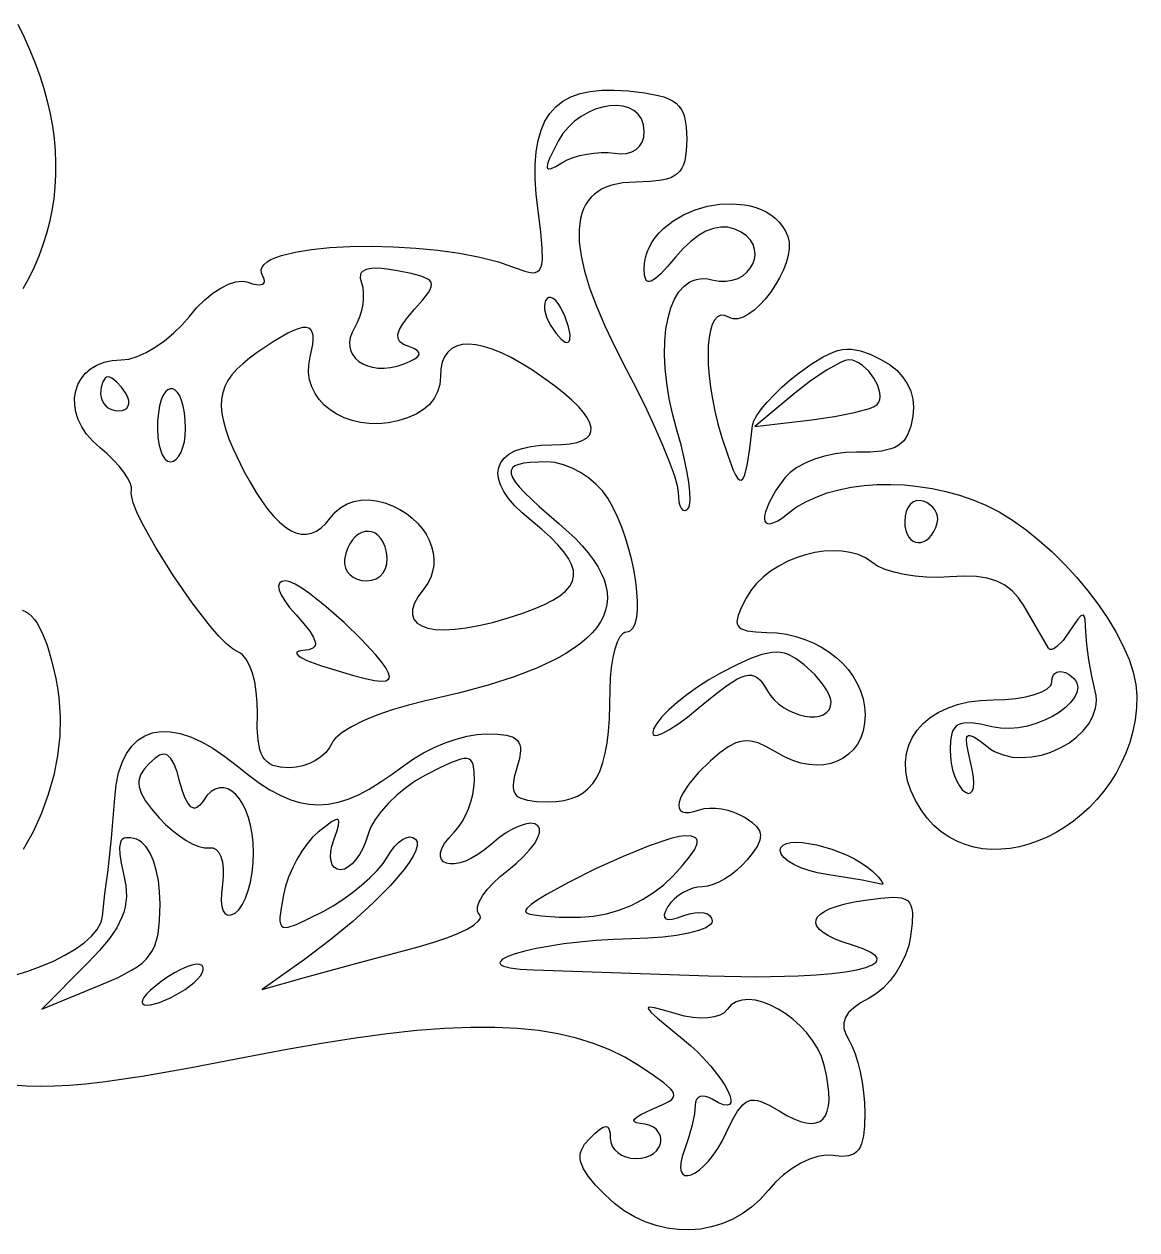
# Model space of a CAD drawing. Header units: millimetres. Extents: x -3.08 to 4.09, y 0 to 4.57.
# Drawn here: x 3.361 to 4.089, y 1.609 to 2.397 of the extents above; entities that cross this region are included whole.
import ezdxf

# ---------------------------------------------------------------- set-up
doc = ezdxf.new("R2010")
doc.units = ezdxf.units.MM

msp = doc.modelspace()

# ---------------------------------------------------------------- linework, layer by layer
at = {"flags": 128}
for points in [[(3.356837, 2.397368), (3.361014, 2.388824), (3.364806, 2.380332), (3.368211, 2.371895), (3.371231, 2.363513), (3.373866, 2.355188), (3.376116, 2.346923), (3.377982, 2.33872), (3.379465, 2.330579), (3.380564, 2.322504), (3.38128, 2.314495), (3.381614, 2.306556), (3.381565, 2.298687), (3.381135, 2.29089), (3.380324, 2.283168), (3.379133, 2.275522), (3.377561, 2.267955), (3.375609, 2.260467), (3.373277, 2.253061), (3.370567, 2.245739), (3.367478, 2.238502), (3.364011, 2.231353), (3.360167, 2.224294)], [(3.354202, 1.775382), (3.363343, 1.778161), (3.372045, 1.781304), (3.380195, 1.784765), (3.38768, 1.7885), (3.394384, 1.792465), (3.400195, 1.796615), (3.404999, 1.800906), (3.408681, 1.805292), (3.411128, 1.809729), (3.411852, 1.811953), (3.412225, 1.814173), (3.413781, 1.828682), (3.415878, 1.844451), (3.418186, 1.86508), (3.420253, 1.891271), (3.421179, 1.899994), (3.42278, 1.907763), (3.42503, 1.91457), (3.427899, 1.920408), (3.431361, 1.92527), (3.435387, 1.929149), (3.439948, 1.932036), (3.445017, 1.933925), (3.450566, 1.934808), (3.456567, 1.934679), (3.462992, 1.933528), (3.469812, 1.931351), (3.477, 1.928138), (3.484527, 1.923882), (3.492367, 1.918577), (3.500489, 1.912215), (3.507909, 1.906267), (3.514999, 1.901116), (3.521814, 1.896763), (3.528408, 1.893208), (3.534833, 1.890451), (3.541145, 1.888492), (3.547395, 1.887331), (3.553639, 1.88697), (3.559929, 1.887408), (3.566319, 1.888646), (3.572863, 1.890684), (3.579614, 1.893522), (3.586627, 1.89716), (3.593954, 1.901599), (3.60165, 1.90684), (3.609767, 1.912882), (3.61564, 1.916991), (3.622185, 1.920824), (3.629183, 1.924299), (3.636415, 1.92733), (3.64366, 1.929833), (3.650699, 1.931725), (3.657312, 1.932922), (3.663281, 1.93334), (3.670683, 1.933126), (3.676478, 1.932407), (3.680769, 1.931069), (3.682383, 1.930133), (3.683659, 1.929), (3.684611, 1.927655), (3.685251, 1.926084), (3.685593, 1.924273), (3.685648, 1.922207), (3.684952, 1.917257), (3.683267, 1.911118), (3.681574, 1.904963), (3.680877, 1.900005), (3.680935, 1.897938), (3.681282, 1.896128), (3.681931, 1.894558), (3.682896, 1.893215), (3.684188, 1.892084), (3.685823, 1.891151), (3.690169, 1.889821), (3.696042, 1.889108), (3.703545, 1.888896), (3.709082, 1.88911), (3.714148, 1.889773), (3.718758, 1.890913), (3.722927, 1.892558), (3.726672, 1.894736), (3.730009, 1.897476), (3.732952, 1.900806), (3.735519, 1.904755), (3.737724, 1.909351), (3.739585, 1.914622), (3.741115, 1.920597), (3.742332, 1.927304), (3.743251, 1.934771), (3.743888, 1.943028), (3.744378, 1.962021), (3.744594, 1.96965), (3.745214, 1.976768), (3.746192, 1.983219), (3.747488, 1.988847), (3.749056, 1.993495), (3.750853, 1.997009), (3.752836, 1.999231), (3.753884, 1.99981), (3.754962, 2.000007), (3.756232, 2.000174), (3.757374, 2.000665), (3.75928, 2.002557), (3.760696, 2.005554), (3.761641, 2.009531), (3.762133, 2.01436), (3.762188, 2.019915), (3.761826, 2.026068), (3.761064, 2.032692), (3.759919, 2.039662), (3.75841, 2.04685), (3.756554, 2.054129), (3.75437, 2.061372), (3.751874, 2.068453), (3.749085, 2.075244), (3.74602, 2.081619), (3.742698, 2.087451), (3.739213, 2.092204), (3.734973, 2.096639), (3.73014, 2.100658), (3.724878, 2.104165), (3.719351, 2.107061), (3.713721, 2.10925), (3.708153, 2.110635), (3.702809, 2.111118), (3.692018, 2.110751), (3.687852, 2.11025), (3.684512, 2.109499), (3.682004, 2.108469), (3.680335, 2.107131), (3.679511, 2.105457), (3.679536, 2.103418), (3.680418, 2.100985), (3.682161, 2.09813), (3.684772, 2.094824), (3.688256, 2.091038), (3.697868, 2.081911), (3.711045, 2.070521), (3.721535, 2.060963), (3.725986, 2.056304), (3.729906, 2.051726), (3.733296, 2.047227), (3.736156, 2.042807), (3.738484, 2.038467), (3.740282, 2.034205), (3.741549, 2.030022), (3.742285, 2.025917), (3.742488, 2.021889), (3.742161, 2.01794), (3.741301, 2.014068), (3.739909, 2.010273), (3.737984, 2.006555), (3.735528, 2.002913), (3.732538, 1.999347), (3.729015, 1.995858), (3.724959, 1.992444), (3.72037, 1.989106), (3.715247, 1.985843), (3.70959, 1.982654), (3.696674, 1.976501), (3.68162, 1.970644), (3.664426, 1.96508), (3.645092, 1.959809), (3.623614, 1.954826), (3.612401, 1.952126), (3.601699, 1.948978), (3.59176, 1.945495), (3.582835, 1.941791), (3.575175, 1.937981), (3.56903, 1.934178), (3.564653, 1.930495), (3.563206, 1.928735), (3.562295, 1.927048), (3.560622, 1.923848), (3.5582, 1.920862), (3.555144, 1.918156), (3.551567, 1.915797), (3.547586, 1.913847), (3.543312, 1.912374), (3.538863, 1.911443), (3.53435, 1.911118), (3.528443, 1.911486), (3.523668, 1.912696), (3.521675, 1.913668), (3.519931, 1.91491), (3.518423, 1.916444), (3.517139, 1.918288), (3.516067, 1.920463), (3.515197, 1.92299), (3.514011, 1.929176), (3.513487, 1.937008), (3.513531, 1.946646), (3.51346, 1.953869), (3.512864, 1.960786), (3.511795, 1.967231), (3.510302, 1.973041), (3.508437, 1.978052), (3.50625, 1.982099), (3.503792, 1.985018), (3.502478, 1.986003), (3.501114, 1.986646), (3.497655, 1.988567), (3.493366, 1.992183), (3.4884, 1.997264), (3.482908, 2.003582), (3.470952, 2.019011), (3.458712, 2.036637), (3.447398, 2.054627), (3.442468, 2.063185), (3.438224, 2.071147), (3.434818, 2.078284), (3.432401, 2.084367), (3.431125, 2.089165), (3.430963, 2.091012), (3.431142, 2.092451), (3.431202, 2.094665), (3.430343, 2.097471), (3.42865, 2.100753), (3.426208, 2.104399), (3.4231, 2.108293), (3.419412, 2.112322), (3.415226, 2.116371), (3.410628, 2.120326), (3.405844, 2.124675), (3.401893, 2.129247), (3.398757, 2.133973), (3.396419, 2.138784), (3.394864, 2.14361), (3.394073, 2.148382), (3.39403, 2.153029), (3.394718, 2.157482), (3.396121, 2.161672), (3.398221, 2.16553), (3.401001, 2.168984), (3.404445, 2.171967), (3.408535, 2.174408), (3.413255, 2.176237), (3.418588, 2.177386), (3.424517, 2.177784), (3.429438, 2.178365), (3.434911, 2.18003), (3.440754, 2.182661), (3.446784, 2.186142), (3.452818, 2.190356), (3.458673, 2.195187), (3.464166, 2.200517), (3.469114, 2.206229), (3.474056, 2.211998), (3.479211, 2.217066), (3.48445, 2.22136), (3.489646, 2.224804), (3.494668, 2.227322), (3.499388, 2.22884), (3.503677, 2.229283), (3.505619, 2.229078), (3.507406, 2.228576), (3.51047, 2.227559), (3.513084, 2.227008), (3.515208, 2.226905), (3.516802, 2.227236), (3.517825, 2.227983), (3.518238, 2.229131), (3.518001, 2.230663), (3.517073, 2.232562), (3.516152, 2.234648), (3.516009, 2.236623), (3.516607, 2.238487), (3.517906, 2.240237), (3.519867, 2.241873), (3.522452, 2.243394), (3.525623, 2.244797), (3.52934, 2.246082), (3.538261, 2.248293), (3.548905, 2.250014), (3.560965, 2.251237), (3.57413, 2.251951), (3.588092, 2.252145), (3.602543, 2.25181), (3.617172, 2.250934), (3.631672, 2.249508), (3.645734, 2.24752), (3.659048, 2.244962), (3.671305, 2.241822), (3.682198, 2.23809), (3.688599, 2.23578), (3.69121, 2.235112), (3.69345, 2.234823), (3.695334, 2.234951), (3.69688, 2.235538), (3.698102, 2.236622), (3.699017, 2.238244), (3.699641, 2.240444), (3.69999, 2.243262), (3.699928, 2.250908), (3.698959, 2.261504), (3.697212, 2.275368), (3.695986, 2.286269), (3.695359, 2.296297), (3.695342, 2.305466), (3.695946, 2.313792), (3.697184, 2.321291), (3.699068, 2.327979), (3.701608, 2.333871), (3.704817, 2.338982), (3.708707, 2.343329), (3.713289, 2.346927), (3.718575, 2.349791), (3.724577, 2.351938), (3.731306, 2.353383), (3.738774, 2.354141), (3.746993, 2.354228), (3.755975, 2.353659), (3.766981, 2.352386), (3.775722, 2.350754), (3.779321, 2.349742), (3.782445, 2.348564), (3.785127, 2.347198), (3.787396, 2.345616), (3.789283, 2.343795), (3.790819, 2.341709), (3.792034, 2.339333), (3.79296, 2.336642), (3.794065, 2.330215), (3.794378, 2.322229), (3.794097, 2.314317), (3.793115, 2.308008), (3.792298, 2.305401), (3.791229, 2.303129), (3.789882, 2.301171), (3.788232, 2.299505), (3.786254, 2.29811), (3.783921, 2.296964), (3.781208, 2.296045), (3.778089, 2.295332), (3.770532, 2.294437), (3.761045, 2.294104), (3.752688, 2.293539), (3.745394, 2.292029), (3.742145, 2.290919), (3.739162, 2.289572), (3.736445, 2.287989), (3.733993, 2.286169), (3.731807, 2.284113), (3.729886, 2.281821), (3.728231, 2.279292), (3.726842, 2.276527), (3.725718, 2.273526), (3.72486, 2.270289), (3.723941, 2.263106), (3.724084, 2.254978), (3.72529, 2.245906), (3.727558, 2.23589), (3.730889, 2.22493), (3.735282, 2.213027), (3.740738, 2.200181), (3.747256, 2.186391), (3.754837, 2.171659), (3.761664, 2.158521), (3.768034, 2.145595), (3.773805, 2.133213), (3.77884, 2.121706), (3.782998, 2.111404), (3.786141, 2.102638), (3.788129, 2.095738), (3.788823, 2.091034), (3.789322, 2.084946), (3.789907, 2.082651), (3.79068, 2.080913), (3.791617, 2.079775), (3.79269, 2.079281), (3.793874, 2.079473), (3.795142, 2.080396), (3.795718, 2.081272), (3.796142, 2.082577), (3.796548, 2.086368), (3.796388, 2.09156), (3.795692, 2.097944), (3.794489, 2.105313), (3.792808, 2.113458), (3.790678, 2.122171), (3.788128, 2.131243), (3.785207, 2.141977), (3.782938, 2.152424), (3.781305, 2.162516), (3.780293, 2.172185), (3.779886, 2.181361), (3.780068, 2.189977), (3.780824, 2.197962), (3.782137, 2.20525), (3.783992, 2.21177), (3.786373, 2.217455), (3.789264, 2.222236), (3.79265, 2.226044), (3.796514, 2.22881), (3.798621, 2.229781), (3.800842, 2.230466), (3.803174, 2.230856), (3.805616, 2.230943), (3.808167, 2.230719), (3.810823, 2.230173), (3.815613, 2.229303), (3.820069, 2.229223), (3.824151, 2.229849), (3.827822, 2.231095), (3.831043, 2.232875), (3.833775, 2.235106), (3.835981, 2.2377), (3.837621, 2.240574), (3.838658, 2.243642), (3.839053, 2.246818), (3.838768, 2.250018), (3.837764, 2.253156), (3.836003, 2.256146), (3.833447, 2.258904), (3.830057, 2.261344), (3.825795, 2.263382), (3.821347, 2.264525), (3.8167, 2.264646), (3.811897, 2.263766), (3.806982, 2.261904), (3.802, 2.259082), (3.796994, 2.255321), (3.792008, 2.250641), (3.787087, 2.245062), (3.781876, 2.238848), (3.777522, 2.234161), (3.773976, 2.230983), (3.771187, 2.229293), (3.770061, 2.229), (3.769105, 2.229073), (3.768314, 2.229508), (3.76768, 2.230302), (3.766862, 2.232963), (3.7666, 2.237034), (3.766827, 2.240935), (3.767491, 2.244686), (3.768565, 2.248282), (3.770024, 2.251718), (3.77184, 2.254986), (3.773988, 2.258082), (3.776442, 2.260999), (3.779176, 2.263732), (3.785376, 2.268619), (3.792381, 2.272695), (3.79998, 2.275914), (3.807963, 2.278227), (3.816122, 2.279587), (3.824247, 2.279946), (3.832128, 2.279256), (3.835911, 2.278503), (3.839556, 2.27747), (3.843034, 2.276151), (3.846321, 2.27454), (3.849389, 2.272631), (3.852214, 2.270418), (3.854767, 2.267896), (3.857025, 2.265057), (3.858959, 2.261897), (3.860545, 2.258409), (3.861422, 2.254708), (3.861476, 2.250536), (3.860791, 2.246008), (3.859447, 2.241234), (3.857529, 2.236328), (3.855116, 2.231401), (3.852293, 2.226565), (3.84914, 2.221934), (3.845741, 2.217618), (3.842177, 2.213731), (3.83853, 2.210385), (3.834883, 2.207691), (3.831317, 2.205762), (3.827916, 2.20471), (3.824761, 2.204648), (3.823301, 2.205023), (3.821934, 2.205687), (3.819123, 2.206911), (3.816626, 2.206967), (3.814448, 2.205931), (3.812592, 2.20388), (3.811064, 2.200889), (3.809869, 2.197036), (3.80901, 2.192395), (3.808493, 2.187043), (3.808322, 2.181057), (3.808501, 2.174512), (3.809035, 2.167485), (3.80993, 2.160052), (3.811189, 2.15229), (3.812817, 2.144273), (3.814818, 2.13608), (3.817198, 2.127784), (3.82139, 2.114788), (3.824838, 2.105665), (3.826325, 2.102571), (3.827676, 2.100462), (3.828909, 2.099346), (3.83004, 2.099227), (3.831085, 2.100112), (3.832062, 2.102007), (3.833879, 2.108849), (3.835625, 2.119801), (3.837434, 2.134909), (3.838308, 2.137905), (3.840274, 2.141559), (3.843208, 2.14573), (3.846982, 2.150276), (3.851473, 2.155055), (3.856555, 2.159927), (3.862102, 2.16475), (3.867989, 2.169382), (3.876378, 2.175359), (3.883682, 2.179845), (3.890199, 2.182888), (3.893255, 2.183883), (3.896227, 2.184536), (3.899152, 2.184853), (3.902066, 2.184839), (3.908015, 2.183845), (3.914371, 2.181602), (3.921434, 2.178159), (3.926988, 2.17477), (3.931716, 2.170986), (3.935611, 2.166824), (3.938663, 2.162302), (3.940863, 2.157434), (3.942203, 2.152238), (3.942674, 2.146729), (3.942267, 2.140923), (3.940984, 2.134439), (3.939054, 2.12916), (3.9378, 2.126943), (3.936327, 2.124991), (3.934619, 2.123293), (3.932654, 2.121837), (3.930416, 2.120609), (3.927884, 2.1196), (3.921867, 2.118185), (3.914452, 2.117496), (3.905489, 2.117437), (3.898517, 2.117238), (3.891478, 2.116364), (3.884564, 2.114883), (3.877968, 2.112864), (3.871883, 2.110375), (3.866501, 2.107484), (3.862014, 2.10426), (3.858614, 2.100771), (3.852492, 2.092142), (3.848227, 2.084609), (3.845798, 2.078438), (3.845265, 2.075946), (3.845184, 2.073894), (3.845551, 2.072315), (3.846364, 2.071242), (3.84762, 2.070709), (3.849317, 2.070749), (3.851453, 2.071395), (3.854024, 2.072679), (3.857027, 2.074636), (3.860462, 2.077298), (3.86604, 2.081411), (3.872234, 2.085033), (3.878985, 2.088161), (3.886232, 2.090794), (3.893914, 2.092929), (3.901973, 2.094563), (3.910347, 2.095694), (3.918977, 2.096319), (3.927803, 2.096436), (3.936763, 2.096041), (3.945799, 2.095133), (3.95485, 2.093708), (3.963856, 2.091765), (3.972757, 2.089301), (3.981493, 2.086313), (3.990003, 2.082798), (3.998755, 2.078365), (4.007564, 2.072981), (4.016344, 2.066755), (4.025008, 2.059794), (4.033472, 2.052206), (4.04165, 2.044099), (4.049456, 2.035582), (4.056804, 2.026762), (4.063608, 2.017747), (4.069783, 2.008645), (4.075244, 1.999564), (4.079904, 1.990613), (4.083677, 1.981898), (4.086479, 1.973529), (4.088222, 1.965612), (4.088823, 1.958257), (4.088512, 1.95028), (4.0876, 1.942524), (4.086122, 1.935004), (4.084108, 1.927736), (4.081593, 1.920736), (4.078609, 1.914019), (4.075189, 1.9076), (4.071366, 1.901495), (4.067172, 1.89572), (4.062641, 1.89029), (4.057805, 1.885221), (4.052697, 1.880528), (4.047349, 1.876227), (4.041796, 1.872334), (4.036069, 1.868863), (4.030201, 1.865831), (4.024226, 1.863253), (4.018175, 1.861145), (4.012082, 1.859522), (4.00598, 1.858399), (3.999902, 1.857793), (3.993879, 1.857719), (3.987946, 1.858191), (3.982135, 1.859227), (3.976479, 1.860842), (3.97101, 1.86305), (3.965762, 1.865868), (3.960767, 1.869311), (3.956058, 1.873395), (3.951668, 1.878135), (3.947629, 1.883546), (3.943975, 1.889646), (3.940948, 1.896165), (3.938888, 1.902547), (3.937766, 1.908751), (3.93755, 1.91474), (3.938212, 1.920474), (3.93972, 1.925913), (3.942046, 1.93102), (3.945158, 1.935755), (3.949026, 1.940079), (3.953622, 1.943953), (3.958914, 1.947337), (3.964872, 1.950194), (3.971466, 1.952484), (3.978667, 1.954168), (3.986444, 1.955207), (3.994767, 1.955562), (4.002499, 1.955802), (4.009712, 1.95649), (4.016251, 1.957578), (4.021955, 1.959017), (4.026667, 1.96076), (4.030228, 1.962758), (4.032481, 1.964962), (4.033067, 1.966127), (4.033267, 1.967326), (4.033495, 1.969549), (4.034149, 1.971349), (4.035183, 1.972707), (4.036552, 1.973604), (4.03821, 1.974019), (4.040111, 1.973932), (4.04221, 1.973323), (4.044462, 1.972173), (4.047685, 1.969564), (4.048777, 1.968146), (4.049541, 1.966666), (4.050138, 1.963554), (4.04959, 1.960305), (4.048006, 1.956993), (4.045498, 1.953694), (4.042177, 1.950483), (4.038154, 1.947435), (4.033541, 1.944627), (4.028448, 1.942132), (4.022987, 1.940027), (4.017268, 1.938386), (4.011404, 1.937286), (4.005504, 1.936801), (3.999681, 1.937007), (3.994045, 1.937979), (3.986493, 1.93966), (3.980393, 1.940479), (3.975608, 1.940359), (3.973665, 1.939924), (3.972, 1.939227), (3.970594, 1.938258), (3.969432, 1.937009), (3.968495, 1.935469), (3.967768, 1.933629), (3.966869, 1.929014), (3.9666, 1.92309), (3.966806, 1.91859), (3.967394, 1.914145), (3.968325, 1.90987), (3.969557, 1.905882), (3.971049, 1.902294), (3.972759, 1.899223), (3.974646, 1.896783), (3.97667, 1.89509), (3.978563, 1.894348), (3.980074, 1.894643), (3.98119, 1.895899), (3.981894, 1.898038), (3.982172, 1.900983), (3.982008, 1.904656), (3.981387, 1.908982), (3.980295, 1.913882), (3.978583, 1.920942), (3.977597, 1.926244), (3.977401, 1.929859), (3.97762, 1.931057), (3.978062, 1.931861), (3.978735, 1.932279), (3.979647, 1.932321), (3.982221, 1.931311), (3.98585, 1.928905), (3.9906, 1.925173), (3.993077, 1.923347), (3.995699, 1.921794), (4.001315, 1.919471), (4.007319, 1.918139), (4.01358, 1.917733), (4.01997, 1.918186), (4.026357, 1.919433), (4.032613, 1.921409), (4.038607, 1.924047), (4.04421, 1.927281), (4.049292, 1.931047), (4.053723, 1.935279), (4.057374, 1.93991), (4.060114, 1.944875), (4.061813, 1.950108), (4.062233, 1.952805), (4.062343, 1.955545), (4.062128, 1.958318), (4.061573, 1.961118), (4.059301, 1.971061), (4.057392, 1.981708), (4.056045, 1.991782), (4.055462, 2.000007), (4.054951, 2.008221), (4.054353, 2.010288), (4.053934, 2.010813), (4.053422, 2.011), (4.05208, 2.010357), (4.050249, 2.008362), (4.044809, 2.000326), (4.04053, 1.994395), (4.036515, 1.990323), (4.034748, 1.989098), (4.033217, 1.988475), (4.031978, 1.988498), (4.031087, 1.989215), (4.015031, 2.016673), (4.011359, 2.022263), (4.007227, 2.026852), (4.002521, 2.030487), (3.99713, 2.03321), (3.99094, 2.035066), (3.983838, 2.036101), (3.975711, 2.036358), (3.966448, 2.035882), (3.958925, 2.035535), (3.951308, 2.035707), (3.943807, 2.03636), (3.936632, 2.037455), (3.929991, 2.038951), (3.924096, 2.040811), (3.919155, 2.042996), (3.915378, 2.045465), (3.91122, 2.048315), (3.906527, 2.050476), (3.901386, 2.051971), (3.895883, 2.052826), (3.890106, 2.053066), (3.88414, 2.052714), (3.878073, 2.051795), (3.871991, 2.050335), (3.865981, 2.048357), (3.860129, 2.045886), (3.854522, 2.042947), (3.849247, 2.039565), (3.844391, 2.035763), (3.840039, 2.031567), (3.836279, 2.027001), (3.833198, 2.02209), (3.829957, 2.015675), (3.827941, 2.010599), (3.827243, 2.006707), (3.827417, 2.005158), (3.827955, 2.003847), (3.828868, 2.002756), (3.830169, 2.001864), (3.833979, 2.000606), (3.839476, 1.999917), (3.846753, 1.999646), (3.853241, 1.999277), (3.859561, 1.998371), (3.865678, 1.996958), (3.871559, 1.995067), (3.877167, 1.992727), (3.88247, 1.989967), (3.887432, 1.986815), (3.892019, 1.983302), (3.896195, 1.979455), (3.899927, 1.975305), (3.90318, 1.970879), (3.905919, 1.966208), (3.90811, 1.96132), (3.909717, 1.956244), (3.910707, 1.95101), (3.911045, 1.945646), (3.910709, 1.940211), (3.909731, 1.935213), (3.908153, 1.930668), (3.90602, 1.926596), (3.903375, 1.923014), (3.900261, 1.919941), (3.896723, 1.917396), (3.892804, 1.915396), (3.888546, 1.913959), (3.883995, 1.913105), (3.879193, 1.912851), (3.874184, 1.913216), (3.869011, 1.914218), (3.863718, 1.915875), (3.858349, 1.918206), (3.852948, 1.921229), (3.846653, 1.924865), (3.841098, 1.927326), (3.836047, 1.928581), (3.833634, 1.928747), (3.831258, 1.9286), (3.828889, 1.928137), (3.826496, 1.927352), (3.82152, 1.924807), (3.816093, 1.920933), (3.809975, 1.915701), (3.801919, 1.907771), (3.795788, 1.900443), (3.791641, 1.893976), (3.790329, 1.891145), (3.789536, 1.888626), (3.789268, 1.886452), (3.789533, 1.884653), (3.790337, 1.883262), (3.791688, 1.882312), (3.793594, 1.881835), (3.796062, 1.881863), (3.799099, 1.882428), (3.802712, 1.883562), (3.805827, 1.884379), (3.809363, 1.884741), (3.813197, 1.884668), (3.817206, 1.88418), (3.821268, 1.8833), (3.82526, 1.882047), (3.82906, 1.880442), (3.832545, 1.878507), (3.836896, 1.875501), (3.84004, 1.872682), (3.841982, 1.869891), (3.842506, 1.868458), (3.842732, 1.866972), (3.842297, 1.863766), (3.840686, 1.860116), (3.837904, 1.855865), (3.833962, 1.850854), (3.830745, 1.847334), (3.827166, 1.844051), (3.823343, 1.841077), (3.819397, 1.838482), (3.815448, 1.83634), (3.811616, 1.834721), (3.80802, 1.833697), (3.804781, 1.83334), (3.801675, 1.833075), (3.79846, 1.832315), (3.795229, 1.831113), (3.792076, 1.829522), (3.789094, 1.827597), (3.786375, 1.825389), (3.784013, 1.822952), (3.7821, 1.82034), (3.780488, 1.817378), (3.779705, 1.815054), (3.779753, 1.813367), (3.780635, 1.812316), (3.782353, 1.811898), (3.784909, 1.812113), (3.788306, 1.81296), (3.792545, 1.814437), (3.796263, 1.815643), (3.79973, 1.816343), (3.802872, 1.816552), (3.805613, 1.816286), (3.807876, 1.81556), (3.809586, 1.814388), (3.810668, 1.812787), (3.811045, 1.810771), (3.810771, 1.809668), (3.809968, 1.808589), (3.80688, 1.806524), (3.801999, 1.804622), (3.795541, 1.80293), (3.787723, 1.801497), (3.77876, 1.800368), (3.768869, 1.799592), (3.758267, 1.799215), (3.746519, 1.798854), (3.735113, 1.798152), (3.724197, 1.797155), (3.713919, 1.795911), (3.695873, 1.792871), (3.688401, 1.791169), (3.682161, 1.789409), (3.677301, 1.787638), (3.673969, 1.785903), (3.672314, 1.784252), (3.672162, 1.783472), (3.672484, 1.782731), (3.673299, 1.782034), (3.674627, 1.781387), (3.678891, 1.780269), (3.685426, 1.779423), (3.694378, 1.778896), (3.808656, 1.774979), (3.840289, 1.774428), (3.867381, 1.774996), (3.879047, 1.775662), (3.889364, 1.776562), (3.898262, 1.777681), (3.905668, 1.779003), (3.911513, 1.780514), (3.915724, 1.782198), (3.918231, 1.784041), (3.918823, 1.785016), (3.918963, 1.786026), (3.91864, 1.787067), (3.917848, 1.788138), (3.914815, 1.790364), (3.909793, 1.792686), (3.902712, 1.79509), (3.896613, 1.797086), (3.891417, 1.799131), (3.887122, 1.80121), (3.883721, 1.803309), (3.881211, 1.805413), (3.879587, 1.807506), (3.878846, 1.809575), (3.878982, 1.811604), (3.879993, 1.813578), (3.881873, 1.815483), (3.884617, 1.817303), (3.888223, 1.819024), (3.892686, 1.82063), (3.898, 1.822108), (3.904163, 1.823442), (3.91117, 1.824618), (3.921351, 1.825954), (3.929171, 1.826471), (3.932274, 1.826359), (3.934884, 1.825964), (3.937031, 1.825262), (3.938748, 1.824227), (3.940067, 1.822833), (3.941019, 1.821055), (3.941637, 1.818866), (3.941953, 1.816241), (3.941807, 1.80958), (3.940837, 1.800868), (3.939599, 1.794875), (3.937524, 1.788821), (3.934723, 1.78287), (3.931307, 1.777189), (3.927388, 1.771943), (3.923077, 1.767299), (3.918486, 1.763423), (3.913725, 1.760479), (3.908052, 1.757338), (3.903576, 1.754203), (3.900276, 1.751025), (3.898126, 1.747751), (3.897104, 1.744333), (3.897184, 1.740719), (3.898344, 1.736859), (3.900559, 1.732701), (3.902597, 1.728842), (3.904507, 1.724009), (3.906245, 1.718396), (3.907769, 1.712196), (3.909035, 1.705604), (3.910002, 1.698812), (3.910626, 1.692016), (3.910864, 1.685409), (3.910685, 1.677074), (3.909985, 1.670356), (3.90868, 1.665142), (3.907773, 1.663063), (3.906684, 1.661317), (3.9054, 1.65989), (3.903912, 1.658768), (3.902208, 1.657936), (3.900278, 1.65738), (3.895698, 1.657039), (3.890087, 1.657632), (3.885379, 1.657819), (3.880195, 1.656967), (3.874688, 1.65516), (3.869014, 1.652482), (3.863328, 1.649016), (3.857786, 1.644846), (3.852542, 1.640056), (3.847753, 1.634729), (3.842463, 1.628872), (3.83673, 1.623764), (3.830608, 1.619408), (3.824153, 1.615805), (3.817421, 1.612956), (3.810467, 1.610862), (3.803347, 1.609527), (3.796116, 1.608949), (3.78883, 1.609132), (3.781545, 1.610077), (3.774315, 1.611785), (3.767197, 1.614258), (3.760245, 1.617497), (3.753516, 1.621504), (3.747065, 1.62628), (3.740948, 1.631826), (3.734805, 1.638261), (3.730141, 1.643874), (3.726914, 1.648817), (3.725085, 1.653241), (3.724681, 1.655306), (3.724612, 1.657297), (3.724871, 1.659235), (3.725454, 1.661137), (3.72757, 1.664911), (3.73092, 1.668771), (3.734481, 1.672181), (3.737406, 1.67462), (3.739744, 1.676089), (3.741545, 1.676588), (3.742859, 1.676118), (3.743736, 1.674679), (3.744226, 1.672271), (3.744378, 1.668896), (3.744718, 1.666217), (3.745693, 1.663718), (3.747235, 1.661454), (3.749274, 1.659479), (3.751743, 1.657847), (3.754574, 1.656614), (3.757697, 1.655834), (3.761045, 1.655562), (3.764593, 1.655808), (3.767726, 1.656504), (3.770436, 1.657588), (3.772717, 1.658998), (3.774561, 1.66067), (3.775959, 1.662543), (3.776906, 1.664554), (3.777392, 1.66664), (3.777411, 1.66874), (3.776955, 1.67079), (3.776016, 1.672729), (3.774588, 1.674494), (3.772662, 1.676022), (3.77023, 1.677251), (3.767287, 1.678119), (3.763823, 1.678562), (3.761477, 1.678893), (3.760149, 1.679538), (3.759807, 1.680458), (3.760416, 1.681616), (3.761947, 1.682974), (3.764366, 1.684494), (3.771739, 1.687868), (3.778414, 1.69062), (3.78304, 1.693057), (3.78456, 1.694242), (3.785537, 1.695451), (3.785961, 1.696715), (3.785823, 1.698071), (3.785111, 1.699551), (3.783817, 1.701189), (3.779439, 1.705077), (3.772606, 1.710004), (3.763239, 1.716243), (3.753902, 1.72184), (3.744003, 1.726731), (3.733471, 1.730917), (3.722236, 1.7344), (3.710225, 1.737182), (3.697368, 1.739265), (3.683593, 1.740649), (3.668828, 1.741337), (3.653002, 1.741329), (3.636045, 1.740628), (3.617884, 1.739236), (3.598448, 1.737153), (3.577667, 1.734381), (3.555467, 1.730923), (3.531779, 1.726779), (3.506531, 1.721951), (3.469084, 1.714716), (3.438141, 1.709265), (3.41241, 1.705513), (3.401095, 1.704246), (3.390599, 1.703371), (3.380759, 1.702878), (3.371414, 1.702755), (3.362403, 1.702991), (3.353564, 1.703576)], [(3.747156, 2.312909), (3.751317, 2.312547), (3.755081, 2.312865), (3.758399, 2.313827), (3.761222, 2.315399), (3.763502, 2.317545), (3.765191, 2.32023), (3.76624, 2.323419), (3.7666, 2.327076), (3.766129, 2.331555), (3.764783, 2.335334), (3.762662, 2.338424), (3.759868, 2.340835), (3.756499, 2.342578), (3.752657, 2.343666), (3.748443, 2.344108), (3.743956, 2.343916), (3.739298, 2.343101), (3.734569, 2.341675), (3.729868, 2.339647), (3.725298, 2.337029), (3.720957, 2.333833), (3.716948, 2.330069), (3.713369, 2.325748), (3.710323, 2.320882), (3.704667, 2.309533), (3.703372, 2.30599), (3.703116, 2.303772), (3.703381, 2.303138), (3.70391, 2.302808), (3.705766, 2.303024), (3.708696, 2.304351), (3.712712, 2.306715), (3.716122, 2.308537), (3.72007, 2.310111), (3.724416, 2.311411), (3.729017, 2.312411), (3.733733, 2.313087), (3.738422, 2.313412), (3.742944, 2.313362), (3.747156, 2.312909)], [(3.612573, 2.186521), (3.609164, 2.187969), (3.606843, 2.189727), (3.60562, 2.191869), (3.605507, 2.194467), (3.606514, 2.197594), (3.608655, 2.201323), (3.611939, 2.205728), (3.616378, 2.210882), (3.621766, 2.217014), (3.625424, 2.221826), (3.626572, 2.223811), (3.62725, 2.225553), (3.627443, 2.227083), (3.62714, 2.228429), (3.626328, 2.22962), (3.624994, 2.230686), (3.620708, 2.232559), (3.614181, 2.234283), (3.605309, 2.23609), (3.598478, 2.237206), (3.59278, 2.237729), (3.5882, 2.237654), (3.584724, 2.236975), (3.582338, 2.235689), (3.58155, 2.234816), (3.581029, 2.233789), (3.580784, 2.231272), (3.581587, 2.228132), (3.582433, 2.22511), (3.582847, 2.221685), (3.582848, 2.217975), (3.582453, 2.214099), (3.581679, 2.210173), (3.580546, 2.206317), (3.579069, 2.202648), (3.577267, 2.199284), (3.575456, 2.19583), (3.574336, 2.192501), (3.573868, 2.189326), (3.574013, 2.186335), (3.574732, 2.183557), (3.575987, 2.181019), (3.577739, 2.178752), (3.579949, 2.176784), (3.582579, 2.175145), (3.585589, 2.173862), (3.588942, 2.172965), (3.592597, 2.172484), (3.596517, 2.172446), (3.600663, 2.172881), (3.604995, 2.173817), (3.609475, 2.175284), (3.613533, 2.176982), (3.616532, 2.178558), (3.618477, 2.18003), (3.619373, 2.181418), (3.619226, 2.182742), (3.61804, 2.184021), (3.615821, 2.185274), (3.612573, 2.186521)], [(3.714878, 2.206034), (3.711902, 2.212274), (3.710293, 2.214696), (3.70867, 2.216588), (3.70708, 2.217901), (3.705574, 2.218587), (3.704198, 2.218597), (3.703003, 2.217882), (3.702088, 2.216579), (3.701523, 2.214895), (3.701301, 2.212901), (3.701413, 2.210666), (3.702605, 2.205761), (3.705031, 2.200743), (3.708909, 2.195075), (3.712249, 2.191333), (3.714944, 2.189459), (3.716014, 2.189204), (3.716882, 2.189394), (3.717533, 2.190021), (3.717954, 2.191078), (3.718051, 2.194452), (3.717062, 2.199457), (3.714878, 2.206034)], [(3.687156, 2.012201), (3.694686, 2.014998), (3.701248, 2.017817), (3.706843, 2.020681), (3.711473, 2.023614), (3.715141, 2.026639), (3.717849, 2.02978), (3.719598, 2.03306), (3.720392, 2.036503), (3.720232, 2.040133), (3.71912, 2.043973), (3.717059, 2.048046), (3.714051, 2.052377), (3.710097, 2.056988), (3.7052, 2.061904), (3.699363, 2.067148), (3.692587, 2.072743), (3.686747, 2.077716), (3.681834, 2.082565), (3.67784, 2.087264), (3.674757, 2.091784), (3.672578, 2.096098), (3.671296, 2.10018), (3.670902, 2.104003), (3.67139, 2.107538), (3.672753, 2.110759), (3.674982, 2.113639), (3.67807, 2.11615), (3.68201, 2.118266), (3.686795, 2.119959), (3.692417, 2.121202), (3.698868, 2.121968), (3.706142, 2.122229), (3.712463, 2.122411), (3.717897, 2.122955), (3.722442, 2.123856), (3.726101, 2.125109), (3.728872, 2.126709), (3.730758, 2.128652), (3.731758, 2.130934), (3.731873, 2.133548), (3.731103, 2.136492), (3.72945, 2.13976), (3.726912, 2.143347), (3.723492, 2.147248), (3.719189, 2.15146), (3.714004, 2.155978), (3.707937, 2.160795), (3.700989, 2.165909), (3.693479, 2.171041), (3.68632, 2.175498), (3.67953, 2.179279), (3.673128, 2.182386), (3.667133, 2.184816), (3.661562, 2.186571), (3.656435, 2.18765), (3.651769, 2.188052), (3.647583, 2.187777), (3.643895, 2.186825), (3.640724, 2.185197), (3.638089, 2.18289), (3.636007, 2.179905), (3.634497, 2.176243), (3.633578, 2.171902), (3.633267, 2.166882), (3.632808, 2.161733), (3.631444, 2.156979), (3.629194, 2.152639), (3.626078, 2.148734), (3.622115, 2.145284), (3.617324, 2.142309), (3.611725, 2.139831), (3.605337, 2.137868), (3.599003, 2.13662), (3.592803, 2.136059), (3.586785, 2.13615), (3.581001, 2.136855), (3.575501, 2.138137), (3.570334, 2.139959), (3.565552, 2.142284), (3.561205, 2.145076), (3.557342, 2.148298), (3.554015, 2.151912), (3.551274, 2.155883), (3.549169, 2.160172), (3.54775, 2.164744), (3.547067, 2.169561), (3.547172, 2.174587), (3.548114, 2.179784), (3.549808, 2.187942), (3.550087, 2.191179), (3.549972, 2.193857), (3.549451, 2.195977), (3.548512, 2.197538), (3.547142, 2.198543), (3.545331, 2.198993), (3.543067, 2.198887), (3.540337, 2.198228), (3.537129, 2.197017), (3.533433, 2.195253), (3.524524, 2.190075), (3.513517, 2.182701), (3.508425, 2.178964), (3.503964, 2.175296), (3.500128, 2.171649), (3.496911, 2.167978), (3.49431, 2.164236), (3.492318, 2.160377), (3.49093, 2.156355), (3.49014, 2.152123), (3.489945, 2.147635), (3.490337, 2.142845), (3.491313, 2.137706), (3.492867, 2.132172), (3.494993, 2.126197), (3.497686, 2.119734), (3.504753, 2.105159), (3.508747, 2.097779), (3.512695, 2.091118), (3.516593, 2.085177), (3.520439, 2.07996), (3.524228, 2.075467), (3.527959, 2.0717), (3.531626, 2.068662), (3.535227, 2.066354), (3.538759, 2.064777), (3.542218, 2.063934), (3.5456, 2.063827), (3.548904, 2.064456), (3.552124, 2.065825), (3.555258, 2.067934), (3.558302, 2.070786), (3.561253, 2.074382), (3.564509, 2.078191), (3.568165, 2.08128), (3.572193, 2.083642), (3.576567, 2.085269), (3.58126, 2.086153), (3.586243, 2.086286), (3.591491, 2.085661), (3.596975, 2.084271), (3.602022, 2.082386), (3.606701, 2.08008), (3.610993, 2.077397), (3.614877, 2.07438), (3.618334, 2.071073), (3.621343, 2.06752), (3.623885, 2.063765), (3.625939, 2.059852), (3.627486, 2.055825), (3.628506, 2.051728), (3.628978, 2.047605), (3.628884, 2.043499), (3.628202, 2.039455), (3.626913, 2.035516), (3.624997, 2.031727), (3.622434, 2.028132), (3.618756, 2.023172), (3.616314, 2.01869), (3.615064, 2.014697), (3.614961, 2.011203), (3.615961, 2.00822), (3.61802, 2.005758), (3.621094, 2.003829), (3.625139, 2.002442), (3.63011, 2.00161), (3.635965, 2.001342), (3.642657, 2.00165), (3.650145, 2.002544), (3.658382, 2.004035), (3.667326, 2.006135), (3.676932, 2.008853), (3.687156, 2.012201)], [(3.918906, 2.148604), (3.920019, 2.150122), (3.920672, 2.151931), (3.920899, 2.153979), (3.920734, 2.15621), (3.919363, 2.161011), (3.91683, 2.165902), (3.913406, 2.170456), (3.909363, 2.174241), (3.907194, 2.17571), (3.904972, 2.176827), (3.90273, 2.177536), (3.900503, 2.177784), (3.898116, 2.17734), (3.894853, 2.176068), (3.886284, 2.171394), (3.87596, 2.164478), (3.865045, 2.156034), (3.838823, 2.134298), (3.876128, 2.138715), (3.891043, 2.140862), (3.90408, 2.143441), (3.913835, 2.146129), (3.917044, 2.147413), (3.918906, 2.148604)], [(3.427712, 2.155562), (3.424656, 2.159876), (3.421416, 2.163409), (3.41838, 2.165797), (3.417058, 2.166447), (3.415934, 2.166673), (3.41495, 2.166447), (3.414033, 2.165797), (3.412479, 2.163409), (3.41143, 2.159876), (3.411045, 2.155562), (3.411285, 2.15333), (3.411973, 2.151248), (3.413061, 2.149361), (3.4145, 2.147715), (3.416242, 2.146355), (3.41824, 2.145328), (3.420445, 2.144678), (3.422809, 2.144451), (3.425033, 2.144678), (3.426837, 2.145328), (3.4282, 2.146355), (3.429104, 2.147715), (3.429527, 2.149361), (3.429449, 2.151248), (3.428851, 2.15333), (3.427712, 2.155562)], [(3.4666, 2.132673), (3.466416, 2.138314), (3.465892, 2.143304), (3.465074, 2.147632), (3.464008, 2.151285), (3.462739, 2.15425), (3.461312, 2.156514), (3.459772, 2.158065), (3.458165, 2.15889), (3.456536, 2.158977), (3.45493, 2.158311), (3.453393, 2.156882), (3.45197, 2.154675), (3.450706, 2.151679), (3.449646, 2.147881), (3.448837, 2.143267), (3.448323, 2.137826), (3.448206, 2.13246), (3.448488, 2.127454), (3.449136, 2.122918), (3.450114, 2.118962), (3.45139, 2.115694), (3.452928, 2.113225), (3.454695, 2.111663), (3.456656, 2.111118), (3.458654, 2.111557), (3.460518, 2.112818), (3.462207, 2.114811), (3.46368, 2.117448), (3.464897, 2.120641), (3.465816, 2.124301), (3.466398, 2.128342), (3.4666, 2.132673)], [(3.958267, 2.071298), (3.958579, 2.073425), (3.958396, 2.075567), (3.957754, 2.077667), (3.956692, 2.079666), (3.955249, 2.081507), (3.95346, 2.08313), (3.951366, 2.084478), (3.949003, 2.085493), (3.946584, 2.085947), (3.944327, 2.085688), (3.942282, 2.084771), (3.940498, 2.083251), (3.939025, 2.081183), (3.937911, 2.07862), (3.937207, 2.075617), (3.936962, 2.072229), (3.937147, 2.069057), (3.937678, 2.066292), (3.938511, 2.063935), (3.939607, 2.06199), (3.940924, 2.060456), (3.942421, 2.059337), (3.944057, 2.058633), (3.945791, 2.058347), (3.947583, 2.05848), (3.94939, 2.059034), (3.951172, 2.060011), (3.952887, 2.061412), (3.954496, 2.06324), (3.955956, 2.065496), (3.957227, 2.068181), (3.958267, 2.071298)], [(3.597962, 2.051993), (3.597035, 2.055581), (3.595777, 2.058611), (3.594236, 2.061093), (3.592462, 2.063034), (3.590502, 2.064442), (3.588405, 2.065327), (3.586219, 2.065696), (3.583995, 2.065559), (3.581779, 2.064923), (3.57962, 2.063797), (3.577568, 2.06219), (3.575671, 2.06011), (3.573976, 2.057565), (3.572534, 2.054565), (3.571393, 2.051116), (3.5706, 2.047229), (3.570527, 2.044439), (3.57111, 2.041836), (3.572289, 2.039477), (3.574007, 2.03742), (3.576202, 2.03572), (3.578815, 2.034436), (3.581787, 2.033623), (3.585059, 2.03334), (3.588418, 2.033702), (3.591362, 2.034749), (3.59385, 2.036418), (3.595838, 2.038651), (3.597286, 2.041385), (3.598151, 2.044561), (3.59839, 2.048117), (3.597962, 2.051993)], [(3.599934, 1.970604), (3.599299, 1.973078), (3.597494, 1.976382), (3.594666, 1.98038), (3.590963, 1.984936), (3.581524, 1.995172), (3.570357, 2.005998), (3.558647, 2.016321), (3.547574, 2.025047), (3.542647, 2.02847), (3.538322, 2.031085), (3.534748, 2.032753), (3.532073, 2.03334), (3.529514, 2.032942), (3.527954, 2.031776), (3.527379, 2.029887), (3.527776, 2.027317), (3.529132, 2.024112), (3.531434, 2.020315), (3.534669, 2.015969), (3.538823, 2.011118), (3.543986, 2.005206), (3.547801, 2.000327), (3.550284, 1.996394), (3.551453, 1.993316), (3.551549, 1.99207), (3.551324, 1.991005), (3.550778, 1.990109), (3.549914, 1.989372), (3.547242, 1.988328), (3.543323, 1.987784), (3.54075, 1.98738), (3.539448, 1.986652), (3.539258, 1.986179), (3.539366, 1.985641), (3.540453, 1.984389), (3.542659, 1.982936), (3.545934, 1.981323), (3.555489, 1.977784), (3.576449, 1.971426), (3.584151, 1.969439), (3.59017, 1.96822), (3.594631, 1.967748), (3.597661, 1.968001), (3.599387, 1.96896), (3.5998, 1.969698), (3.599934, 1.970604)], [(3.359675, 2.014272), (3.361833, 2.013287), (3.363886, 2.011935), (3.365842, 2.010206), (3.367708, 2.008086), (3.369493, 2.005566), (3.372846, 1.999273), (3.37596, 1.991235), (3.378896, 1.981358), (3.381712, 1.969548), (3.382891, 1.963363), (3.383765, 1.957118), (3.384614, 1.944489), (3.384303, 1.931745), (3.382873, 1.918973), (3.380367, 1.906256), (3.376828, 1.893681), (3.372299, 1.881333), (3.366823, 1.869297), (3.360441, 1.857657)], [(3.846781, 1.961965), (3.848961, 1.958647), (3.851562, 1.955639), (3.854508, 1.952956), (3.857721, 1.950613), (3.861123, 1.948624), (3.864636, 1.947002), (3.868184, 1.945764), (3.871687, 1.944922), (3.875069, 1.944491), (3.878252, 1.944486), (3.881159, 1.944921), (3.883711, 1.945811), (3.885831, 1.947169), (3.887441, 1.949011), (3.888464, 1.95135), (3.888823, 1.954201), (3.888465, 1.956456), (3.887439, 1.959133), (3.885818, 1.962134), (3.883673, 1.965357), (3.8781, 1.972076), (3.871295, 1.978493), (3.866023, 1.982418), (3.860939, 1.985087), (3.858367, 1.985941), (3.855723, 1.986468), (3.852964, 1.986665), (3.850052, 1.986527), (3.843605, 1.985233), (3.836061, 1.982551), (3.827097, 1.97845), (3.816392, 1.972896), (3.808757, 1.968519), (3.801386, 1.963793), (3.794459, 1.958866), (3.788156, 1.953889), (3.782655, 1.94901), (3.778134, 1.94438), (3.774774, 1.940148), (3.772753, 1.936465), (3.772219, 1.933798), (3.772494, 1.932974), (3.77311, 1.93248), (3.774054, 1.93231), (3.775308, 1.932456), (3.778694, 1.933672), (3.783149, 1.936071), (3.788554, 1.9396), (3.79479, 1.944203), (3.801739, 1.949826), (3.812099, 1.958351), (3.820474, 1.964703), (3.827181, 1.968967), (3.830008, 1.970343), (3.832536, 1.971229), (3.834806, 1.971636), (3.836857, 1.971574), (3.838728, 1.971054), (3.84046, 1.970088), (3.842092, 1.968685), (3.843662, 1.966856), (3.846781, 1.961965)], [(3.511045, 1.855562), (3.510819, 1.861945), (3.510169, 1.867943), (3.509131, 1.873516), (3.507745, 1.878626), (3.50605, 1.883231), (3.504084, 1.887294), (3.501885, 1.890774), (3.499493, 1.893632), (3.496945, 1.895828), (3.494281, 1.897324), (3.491538, 1.898079), (3.488756, 1.898054), (3.485973, 1.89721), (3.483227, 1.895508), (3.480558, 1.892907), (3.478003, 1.889368), (3.475942, 1.8866), (3.473936, 1.88506), (3.472953, 1.88475), (3.471982, 1.884747), (3.47008, 1.885663), (3.468226, 1.88781), (3.466421, 1.891188), (3.464662, 1.8958), (3.462948, 1.901646), (3.461, 1.908388), (3.459052, 1.913543), (3.457022, 1.917162), (3.454828, 1.919295), (3.453644, 1.919819), (3.452388, 1.919991), (3.451051, 1.919817), (3.449621, 1.919302), (3.446446, 1.917276), (3.442781, 1.913965), (3.439403, 1.910129), (3.43717, 1.906409), (3.436109, 1.902661), (3.436026, 1.900732), (3.436246, 1.898743), (3.437607, 1.894509), (3.440218, 1.889817), (3.444106, 1.884521), (3.449295, 1.878479), (3.453558, 1.874098), (3.458031, 1.870105), (3.462581, 1.866578), (3.467073, 1.863599), (3.471375, 1.861248), (3.475353, 1.859606), (3.478876, 1.858753), (3.481809, 1.858771), (3.484359, 1.858752), (3.486553, 1.857735), (3.488364, 1.855796), (3.489764, 1.85301), (3.490725, 1.849452), (3.491219, 1.845196), (3.491219, 1.840319), (3.490698, 1.834896), (3.490069, 1.829118), (3.489935, 1.824278), (3.490289, 1.820396), (3.49112, 1.817494), (3.492418, 1.815593), (3.494176, 1.814714), (3.496383, 1.814877), (3.499031, 1.816104), (3.501441, 1.818253), (3.503691, 1.821521), (3.505731, 1.825746), (3.507512, 1.830765), (3.508983, 1.836418), (3.510095, 1.842543), (3.510799, 1.848978), (3.511045, 1.855562)], [(3.619698, 1.794312), (3.629072, 1.796987), (3.637484, 1.799817), (3.644772, 1.802718), (3.650778, 1.805602), (3.655339, 1.808384), (3.658295, 1.810978), (3.659122, 1.812178), (3.659487, 1.813298), (3.659371, 1.814328), (3.658753, 1.815257), (3.658031, 1.816228), (3.657609, 1.817384), (3.657624, 1.820185), (3.65872, 1.823542), (3.660821, 1.827333), (3.663848, 1.831439), (3.667724, 1.835741), (3.672371, 1.840118), (3.677712, 1.844451), (3.68306, 1.848772), (3.687729, 1.853124), (3.69164, 1.857388), (3.694713, 1.861446), (3.696871, 1.865179), (3.698034, 1.868469), (3.698123, 1.871196), (3.69774, 1.872312), (3.697059, 1.873243), (3.694974, 1.874458), (3.692147, 1.874794), (3.688703, 1.874299), (3.684767, 1.873024), (3.680464, 1.871019), (3.675918, 1.868333), (3.671255, 1.865016), (3.6666, 1.861118), (3.662152, 1.857405), (3.657798, 1.85435), (3.653602, 1.851934), (3.649628, 1.850135), (3.645938, 1.848932), (3.642596, 1.848304), (3.639667, 1.84823), (3.637213, 1.848691), (3.635299, 1.849664), (3.633987, 1.851128), (3.633342, 1.853064), (3.633427, 1.85545), (3.634305, 1.858265), (3.63604, 1.861488), (3.638696, 1.865099), (3.642337, 1.869076), (3.644979, 1.872133), (3.647444, 1.875784), (3.649678, 1.879893), (3.651626, 1.884323), (3.653236, 1.888936), (3.654452, 1.893596), (3.655221, 1.898165), (3.655489, 1.902507), (3.655328, 1.908682), (3.654653, 1.913159), (3.654031, 1.914772), (3.653172, 1.915972), (3.652039, 1.916766), (3.650597, 1.917156), (3.648809, 1.917147), (3.646638, 1.916744), (3.641005, 1.914772), (3.633408, 1.911274), (3.623559, 1.906284), (3.617026, 1.902509), (3.610698, 1.89809), (3.604729, 1.893191), (3.599276, 1.887972), (3.594492, 1.882594), (3.590533, 1.877218), (3.587555, 1.872006), (3.585712, 1.867118), (3.584283, 1.862563), (3.582483, 1.858314), (3.580386, 1.854465), (3.578064, 1.851107), (3.57559, 1.848334), (3.573038, 1.846239), (3.57048, 1.844913), (3.567989, 1.844451), (3.56573, 1.84484), (3.563921, 1.845958), (3.562579, 1.847732), (3.561722, 1.85009), (3.561366, 1.852958), (3.561528, 1.856264), (3.562226, 1.859934), (3.563475, 1.863896), (3.565425, 1.869361), (3.566585, 1.873383), (3.566888, 1.875996), (3.566698, 1.876785), (3.566269, 1.877234), (3.565592, 1.877348), (3.56466, 1.87713), (3.561997, 1.875718), (3.553239, 1.869104), (3.549614, 1.865699), (3.54603, 1.861462), (3.542579, 1.856561), (3.539356, 1.851165), (3.536452, 1.845442), (3.53396, 1.839563), (3.531974, 1.833695), (3.530587, 1.828007), (3.529027, 1.819401), (3.528284, 1.813102), (3.528306, 1.810781), (3.528636, 1.808992), (3.52931, 1.807722), (3.530363, 1.806956), (3.531828, 1.80668), (3.533742, 1.806878), (3.539053, 1.808641), (3.556587, 1.817229), (3.563058, 1.82086), (3.569523, 1.825011), (3.575811, 1.829537), (3.581748, 1.834291), (3.587162, 1.839129), (3.591881, 1.843905), (3.595733, 1.848473), (3.598545, 1.852687), (3.600875, 1.856419), (3.603348, 1.859602), (3.605887, 1.862188), (3.608418, 1.864128), (3.610865, 1.865375), (3.613152, 1.865879), (3.615205, 1.865592), (3.616948, 1.864465), (3.617965, 1.862601), (3.618012, 1.860082), (3.61714, 1.856961), (3.615396, 1.853291), (3.61283, 1.849124), (3.60949, 1.844516), (3.600689, 1.834184), (3.589384, 1.82272), (3.575969, 1.810551), (3.560836, 1.798102), (3.544378, 1.785798), (3.5166, 1.766048), (3.544378, 1.773951), (3.57796, 1.783189), (3.619698, 1.794312)], [(3.449934, 1.822034), (3.449642, 1.829976), (3.448794, 1.837397), (3.447434, 1.844179), (3.445606, 1.850203), (3.443352, 1.85535), (3.440717, 1.859501), (3.437744, 1.862538), (3.436144, 1.8636), (3.434475, 1.86434), (3.430575, 1.865347), (3.427534, 1.865389), (3.426329, 1.865027), (3.42533, 1.864399), (3.424534, 1.863498), (3.423937, 1.862314), (3.423332, 1.859068), (3.423491, 1.854596), (3.424389, 1.848833), (3.426003, 1.841715), (3.427476, 1.834079), (3.427853, 1.826936), (3.427606, 1.82349), (3.427055, 1.820094), (3.426192, 1.816725), (3.425007, 1.813359), (3.421628, 1.806537), (3.416843, 1.799436), (3.410573, 1.79186), (3.402739, 1.783618), (3.372475, 1.753354), (3.411198, 1.769159), (3.422436, 1.774026), (3.431319, 1.778669), (3.434959, 1.78102), (3.438109, 1.783449), (3.440802, 1.786003), (3.443071, 1.788727), (3.444949, 1.791666), (3.44647, 1.794864), (3.447666, 1.798367), (3.448571, 1.80222), (3.449637, 1.811157), (3.449934, 1.822034)], [(3.785503, 1.840534), (3.791637, 1.847296), (3.796254, 1.852904), (3.799376, 1.857435), (3.801028, 1.860968), (3.801309, 1.862385), (3.801233, 1.863581), (3.8008, 1.864566), (3.800015, 1.865351), (3.797398, 1.866356), (3.793406, 1.866673), (3.789405, 1.866207), (3.783987, 1.86488), (3.769829, 1.860082), (3.752777, 1.853154), (3.734682, 1.844972), (3.717391, 1.836409), (3.702752, 1.828341), (3.697004, 1.824766), (3.692613, 1.821642), (3.689809, 1.81908), (3.689074, 1.818043), (3.688823, 1.817187), (3.68956, 1.816283), (3.691672, 1.815475), (3.69943, 1.814212), (3.710913, 1.813515), (3.724934, 1.813507), (3.733425, 1.814153), (3.741814, 1.815652), (3.75002, 1.817967), (3.757963, 1.821062), (3.765564, 1.824903), (3.77274, 1.829452), (3.779414, 1.834675), (3.785503, 1.840534)], [(3.886045, 1.841298), (3.879907, 1.842454), (3.874181, 1.84397), (3.868992, 1.845784), (3.864465, 1.84783), (3.860726, 1.850043), (3.8579, 1.852361), (3.856113, 1.854717), (3.855489, 1.857048), (3.85598, 1.859072), (3.857384, 1.860603), (3.859601, 1.861663), (3.862527, 1.862275), (3.866063, 1.862464), (3.870105, 1.862252), (3.879304, 1.860718), (3.88931, 1.857861), (3.899312, 1.853865), (3.904056, 1.851498), (3.908494, 1.848916), (3.912524, 1.846143), (3.916045, 1.843201), (3.919749, 1.839501), (3.922031, 1.836724), (3.922709, 1.835137), (3.922389, 1.834873), (3.9216, 1.835007), (3.909093, 1.837533), (3.886045, 1.841298)], [(3.466267, 1.766229), (3.472204, 1.770662), (3.474495, 1.772905), (3.476274, 1.77508), (3.477496, 1.777123), (3.478115, 1.778971), (3.478086, 1.78056), (3.477364, 1.781826), (3.47587, 1.782559), (3.473625, 1.782621), (3.470741, 1.782054), (3.467326, 1.780902), (3.463491, 1.779209), (3.459345, 1.777018), (3.454998, 1.774371), (3.450559, 1.771312), (3.443358, 1.765439), (3.440969, 1.762989), (3.439339, 1.760879), (3.438435, 1.759121), (3.438221, 1.757725), (3.438661, 1.756703), (3.43972, 1.756067), (3.441364, 1.755828), (3.443556, 1.755998), (3.449447, 1.757607), (3.457112, 1.760987), (3.466267, 1.766229)], [(3.820212, 1.672409), (3.824107, 1.680515), (3.827625, 1.68661), (3.831017, 1.690796), (3.832744, 1.692207), (3.834533, 1.693179), (3.836415, 1.693725), (3.838421, 1.693859), (3.840583, 1.693594), (3.842932, 1.692943), (3.848316, 1.690531), (3.854823, 1.686729), (3.859857, 1.683789), (3.864483, 1.681508), (3.868697, 1.679882), (3.872496, 1.678907), (3.875875, 1.67858), (3.87883, 1.678897), (3.881359, 1.679853), (3.883456, 1.681446), (3.885119, 1.683671), (3.886344, 1.686524), (3.887125, 1.690003), (3.887461, 1.694102), (3.887347, 1.698818), (3.886779, 1.704148), (3.885754, 1.710087), (3.884267, 1.716632), (3.882435, 1.722238), (3.879854, 1.727665), (3.876623, 1.732856), (3.872841, 1.737754), (3.868609, 1.742302), (3.864026, 1.746443), (3.859192, 1.750121), (3.854205, 1.753277), (3.849165, 1.755857), (3.844172, 1.757802), (3.839325, 1.759056), (3.834724, 1.759561), (3.830468, 1.759262), (3.826657, 1.758101), (3.82339, 1.756021), (3.820767, 1.752965), (3.818828, 1.750922), (3.815992, 1.749342), (3.812391, 1.748235), (3.808153, 1.747613), (3.803408, 1.747486), (3.798287, 1.747865), (3.792919, 1.748762), (3.787434, 1.750187), (3.779215, 1.752656), (3.773411, 1.754163), (3.770062, 1.754546), (3.769321, 1.754265), (3.76921, 1.753642), (3.770896, 1.751289), (3.775162, 1.747324), (3.7916, 1.733909), (3.796774, 1.729556), (3.801611, 1.725066), (3.810111, 1.71601), (3.816774, 1.707406), (3.819313, 1.703482), (3.821271, 1.69992), (3.822604, 1.696804), (3.823274, 1.694216), (3.823238, 1.692241), (3.822456, 1.69096), (3.820886, 1.690458), (3.818489, 1.690817), (3.815222, 1.69212), (3.811045, 1.694451), (3.808813, 1.695609), (3.806731, 1.69626), (3.804844, 1.69642), (3.803198, 1.696107), (3.801838, 1.695337), (3.800811, 1.694127), (3.800161, 1.692493), (3.799934, 1.690451), (3.799401, 1.684849), (3.797949, 1.677621), (3.795803, 1.669701), (3.793184, 1.662021), (3.791494, 1.657004), (3.790572, 1.652866), (3.79035, 1.649579), (3.79076, 1.647116), (3.791734, 1.645453), (3.793204, 1.644563), (3.795102, 1.644419), (3.797359, 1.644996), (3.799908, 1.646267), (3.802682, 1.648207), (3.80561, 1.650788), (3.808627, 1.653985), (3.811664, 1.657772), (3.814652, 1.662123), (3.817524, 1.66701), (3.820212, 1.672409)]]:
    msp.add_lwpolyline(points, dxfattribs=at)

doc.saveas('drawing.dxf')
